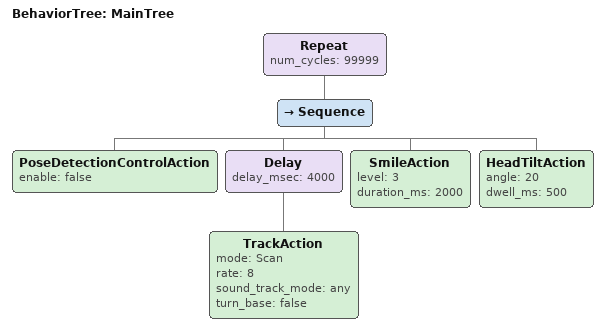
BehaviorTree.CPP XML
<root BTCPP_format="4" main_tree_to_execute="MainTree">
	<BehaviorTree ID="MainTree">
		<Repeat num_cycles="99999">
			<Sequence>
				<PoseDetectionControlAction enable="false" />

				<Delay delay_msec="4000">
					<TrackAction mode="Scan" rate="8" sound_track_mode="any" turn_base="false"/>
				</Delay>

				<SmileAction level="3" duration_ms="2000" />
				<HeadTiltAction angle="20" dwell_ms="500" />
			</Sequence>
		</Repeat>
	</BehaviorTree>
</root>
